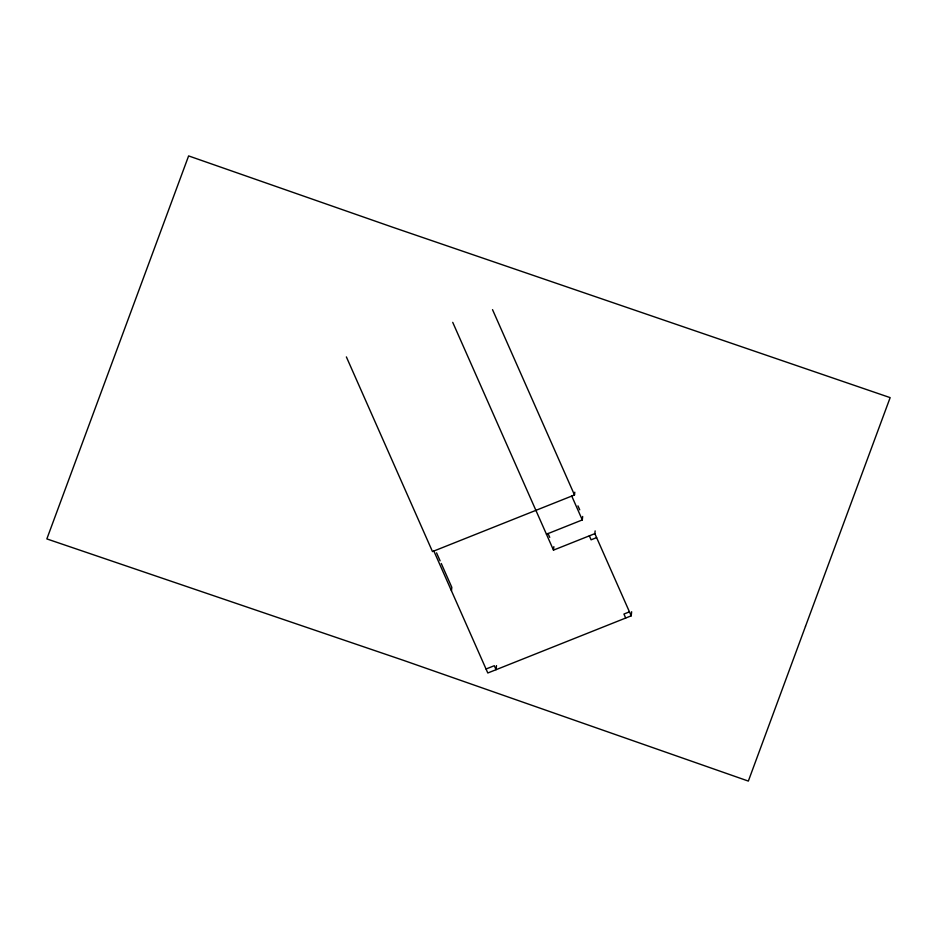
<?xml version="1.0" encoding="UTF-8"?>
<svg xmlns="http://www.w3.org/2000/svg" width="937" height="937" viewBox="0 0 937 937"><rect width="100%" height="100%" fill="white"/><g stroke="black" fill="none" stroke-linecap="round" stroke-linejoin="round"><path stroke-width="1.41" d="M451.447 590.802L451.81 587.335L441.257 563.477M496.493 665.598L496.071 669.686L494.314 665.715L486.045 669.006M595.136 530.916L594.854 533.645L553.486 550.124L553.849 546.658M346.374 356.915L432.484 551.577L574.498 494.97L574.791 492.194M546.447 534.219L582.299 519.93L582.662 516.463M433.854 551.026L487.802 672.989L631.21 615.832L631.632 611.744M596.611 537.615L591.095 539.817L589.338 535.835M629.453 611.849L623.937 614.051L625.693 618.022M594.854 533.645L631.21 615.832M492.522 309.643L574.498 494.97M577.965 505.863L579.722 509.833M571.746 496.071L582.299 519.93M547.981 533.411L549.738 537.381M452.735 322.363L553.486 550.124M436.56 552.865L440.085 560.818M805.504 626.326L748.347 781.083L403.414 660.327L46.85 538.916L188.618 155.917L392.708 227.234L890.15 397.628L805.504 626.326"/></g></svg>
